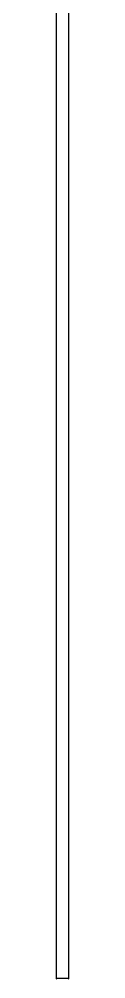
# Model space of a CAD drawing. Header units: centimetres. Extents: x 470464 to 524273, y 49611 to 59074.
# Drawn here: x 508677.3 to 508679.3, y 50241.3 to 50392.1 of the extents above; entities that cross this region are included whole.
import ezdxf

# ---------------------------------------------------------------- set-up
doc = ezdxf.new("R2010")
doc.units = ezdxf.units.CM
doc.header["$MEASUREMENT"] = 0
doc.layers.add('vinç', color=7, linetype='Continuous')

# ---------------------------------------------------------------- blocks, each defined once
blk = doc.blocks.new('dytjtyjtydhrshtjy')
at = {"color": 2, "linetype": 'Continuous', "lineweight": 25}
for p, q in [((427582.32, 68745.24), (427582.32, 68431.48)), ((427584.32, 68431.48), (427584.32, 68741.92)), ((427582.32, 68431.48), (427584.32, 68431.48))]:
    blk.add_line(p, q, dxfattribs=at)
for centre, start, end in [((427582.37, 68431.43), 90, 270), ((427584.27, 68431.43), 270, 90)]:
    blk.add_arc(centre, 0.05, start, end, dxfattribs=at)
for points, knots in [([(427582.37, 68431.48), (427582.37, 68431.48), (427582.37, 68431.48), (427582.38, 68431.48), (427582.38, 68431.48), (427582.38, 68431.48), (427582.39, 68431.48), (427582.39, 68431.48), (427582.41, 68431.48), (427582.44, 68431.48), (427582.48, 68431.48), (427582.54, 68431.48), (427582.65, 68431.48), (427582.77, 68431.48), (427582.89, 68431.48), (427582.97, 68431.48), (427583.06, 68431.48), (427583.14, 68431.48), (427583.21, 68431.48), (427583.27, 68431.48), (427583.31, 68431.48), (427583.32, 68431.48)], [0, 0, 0, 0, 0.0194481, 0.0388639, 0.0582656, 0.0776712, 0.0970989, 0.1165668, 0.1783127, 0.2400937, 0.3044138, 0.3687691, 0.5000067, 0.6312443, 0.6955644, 0.7599198, 0.8216656, 0.8834467, 0.9223141, 0.9611168, 1, 1, 1, 1]), ([(427583.32, 68431.48), (427583.33, 68431.48), (427583.35, 68431.48), (427583.38, 68431.48), (427583.41, 68431.48), (427583.44, 68431.48), (427583.47, 68431.48), (427583.52, 68431.48), (427583.59, 68431.48), (427583.68, 68431.48), (427583.76, 68431.48), (427583.87, 68431.48), (427584, 68431.48), (427584.1, 68431.48), (427584.17, 68431.48), (427584.21, 68431.48), (427584.24, 68431.48), (427584.26, 68431.48), (427584.27, 68431.48), (427584.27, 68431.48), (427584.27, 68431.48), (427584.27, 68431.48)], [0, 0, 0, 0, 0.019453, 0.038872, 0.058274, 0.077679, 0.097104, 0.116567, 0.178313, 0.240094, 0.304414, 0.368769, 0.500007, 0.631244, 0.695564, 0.75992, 0.821666, 0.883447, 0.922306, 0.961109, 1, 1, 1, 1])]:
    blk.add_open_spline(points, degree=3, knots=knots, dxfattribs=at)
blk = doc.blocks.new('EAWREWFWEFWEGWR')
at = {"layer": 'vinç', "color": 0}
blk.add_blockref('dytjtyjtydhrshtjy', (1111, 30), dxfattribs=at)

msp = doc.modelspace()

# ---------------------------------------------------------------- block references
at = {"layer": 'vinç', "color": 0}
msp.add_blockref('EAWREWFWEFWEGWR', (79983.99, -18220.05), dxfattribs=at)

doc.saveas('drawing.dxf')
